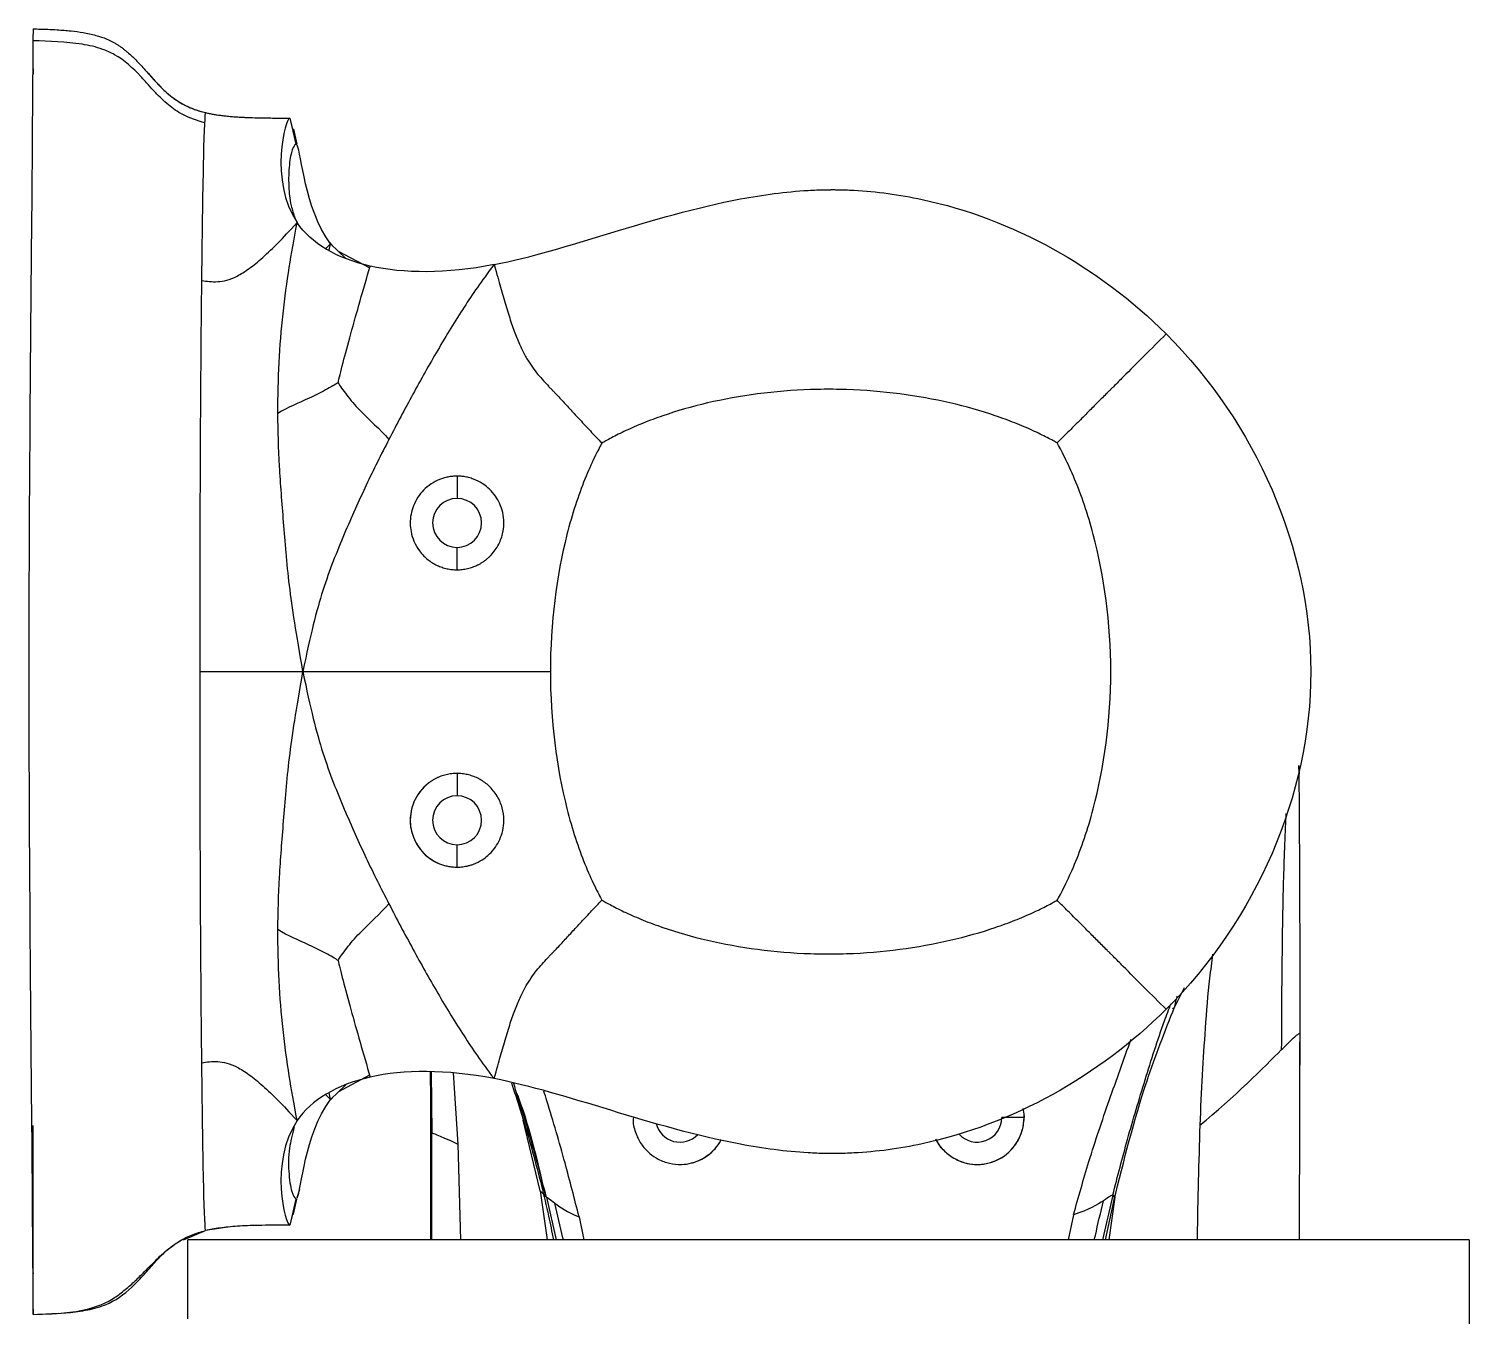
# Model space of a CAD drawing. Header units: millimetres. Extents: x 0 to 1189, y 0 to 841.
# Drawn here: x 796.01 to 844.47, y 382.72 to 426.02 of the extents above; entities that cross this region are included whole.
import ezdxf

# ---------------------------------------------------------------- set-up
doc = ezdxf.new("R2010")
doc.units = ezdxf.units.MM

msp = doc.modelspace()

# ---------------------------------------------------------------- linework, layer by layer
at = {"color": 7, "linetype": 'Continuous', "lineweight": 25}
for p, q in [((796.16, 425.098), (796.16, 425.618)), ((796.16, 425.118), (796.16, 425.618)), ((796.159, 425.004), (796.159, 425.044)), ((796.159, 424.499), (796.159, 424.778)), ((804.796, 423.018), (804.995, 422.144)), ((804.913, 422.644), (805.027, 422.144)), ((805.025, 422.155), (805.027, 422.145)), ((805.132, 421.752), (805.116, 421.803)), ((806, 418.633), (806.16, 418.792)), ((806.224, 418.731), (806.113, 418.852)), ((806.118, 418.572), (806.16, 418.792)), ((806.675, 418.295), (806.16, 418.792)), ((807.475, 417.976), (806.429, 418.533)), ((810.418, 410.977), (810.418, 410.227)), ((810.418, 407.827), (810.418, 408.577)), ((810.418, 400.977), (810.418, 400.227)), ((838.751, 400.97), (838.742, 401.248)), ((838.742, 401.248), (838.749, 400.969)), ((810.418, 397.827), (810.418, 398.577)), ((834.542, 393.089), (834.889, 393.774)), ((838.777, 392.237), (838.777, 391.162)), ((807.475, 390.828), (806.429, 390.271)), ((806, 390.171), (806.16, 390.012)), ((806.16, 390.012), (806.118, 390.233)), ((806.675, 390.509), (806.16, 390.012)), ((806.224, 390.073), (806.127, 389.968)), ((829.493, 389.402), (828.743, 389.402)), ((829.485, 389.552), (829.493, 389.402)), ((809.532, 385.292), (809.533, 388.922)), ((809.532, 385.292), (809.533, 388.922)), ((805.034, 386.707), (805.123, 387.009)), ((804.995, 386.66), (804.796, 385.786)), ((804.913, 386.16), (805.027, 386.66)), ((805.016, 386.646), (805.02, 386.66)), ((805.024, 386.648), (805.027, 386.66)), ((832.231, 385.292), (832.526, 386.642)), ((804.881, 386.16), (804.796, 385.786)), ((804.881, 386.16), (804.89, 386.16)), ((801.21, 385.291), (801.957, 385.603)), ((801.364, 382.63), (801.364, 385.292)), ((801.364, 382.63), (801.364, 385.292)), ((844.471, 385.292), (801.364, 385.292)), ((801.364, 382.63), (801.364, 385.292)), ((802.623, 385.711), (801.958, 385.603)), ((844.471, 385.292), (844.471, 372.969)), ((844.471, 385.292), (844.471, 372.969)), ((844.471, 385.292), (844.471, 372.969)), ((796.159, 384.187), (796.159, 384.149)), ((796.16, 383.187), (796.159, 383.515)), ((796.154, 382.784), (796.157, 383.187)), ((796.154, 382.784), (796.995, 382.83))]:
    msp.add_line(p, q, dxfattribs=at)
at = {"color": 8, "linetype": 'Continuous', "lineweight": 25}
for p, q in [((838.751, 400.97), (838.75, 400.97)), ((809.548, 390.935), (809.573, 388.879)), ((810.285, 390.906), (810.444, 388.51)), ((813.218, 386.941), (812.644, 389.32)), ((810.444, 388.51), (810.538, 385.292)), ((813.218, 386.941), (813.452, 385.292)), ((813.218, 386.941), (813.389, 386.756)), ((813.425, 386.723), (813.756, 385.292)), ((832.481, 386.798), (832.132, 385.292)), ((832.551, 386.731), (832.35, 385.292)), ((814.524, 386.063), (814.682, 385.292)), ((831.158, 386.133), (830.978, 385.292))]:
    msp.add_line(p, q, dxfattribs=at)
at = {"color": 7, "linetype": 'Continuous', "lineweight": 25, "flags": 128}
for points in [[(804.891, 422.644), (804.899, 422.644), (804.913, 422.644)], [(804.995, 422.144), (805.013, 422.144), (805.027, 422.144)], [(826.77, 388.323), (826.711, 388.39), (826.521, 388.674)], [(826.77, 388.323), (826.711, 388.39), (826.521, 388.674)], [(804.995, 386.66), (805.013, 386.66), (805.027, 386.66)], [(804.891, 386.16), (804.899, 386.16), (804.913, 386.16)], [(796.159, 383.509), (796.16, 383.625), (796.16, 383.687)]]:
    msp.add_lwpolyline(points, dxfattribs=at)
at = {"color": 7, "linetype": 'Continuous', "lineweight": 25}
for centre, radius, start, end in [((810.418, 409.402), 0.825, 90, 270), ((810.418, 409.402), 0.825, 270, 90), ((810.418, 399.402), 1.575, 127.3651, 247.2719), ((810.418, 399.402), 0.825, 90, 270), ((810.418, 399.402), 0.825, 270, 90), ((817.918, 389.402), 0.825, 193.7974, 316.2572), ((827.918, 389.402), 1.575, 242.429, 0), ((827.918, 389.402), 0.825, 221.1962, 0), ((817.918, 389.402), 1.575, 292.7782, 331.5106)]:
    msp.add_arc(centre, radius, start, end, dxfattribs=at)
for points in [[(796.154, 426.02), (796.148, 426.02), (796.123, 421.066), (795.954, 404.402), (796.123, 387.738), (796.148, 382.784), (796.154, 382.784)], [(801.958, 423.201), (802.709, 423.022), (803.752, 423.02), (804.796, 423.018)], [(804.796, 423.018), (804.643, 423.056), (804.086, 420.902), (805.038, 419.503)], [(804.796, 423.018), (804.825, 422.893), (804.853, 422.769), (804.881, 422.644)], [(804.905, 422.644), (804.901, 422.644), (804.893, 422.644), (804.881, 422.644)], [(806.16, 418.792), (805.263, 420.005), (805.194, 421.832), (805.036, 422.109)], [(804.39, 413.08), (804.388, 413.66), (804.42, 414.815), (804.549, 416.433), (804.769, 418.051), (804.921, 418.894), (805.038, 419.503)], [(807.495, 418.041), (806.361, 418.298), (805.513, 418.807), (805.038, 419.503)], [(811.663, 418.089), (810.048, 417.778), (808.629, 417.783), (807.495, 418.041)], [(811.663, 418.089), (811.219, 417.505), (810.672, 416.706), (809.751, 415.207), (808.931, 413.745), (808.389, 412.72), (808.126, 412.211)], [(801.779, 404.402), (801.779, 406.818), (801.773, 411.651), (801.812, 415.814), (801.832, 417.56)], [(834.274, 415.757), (837.287, 412.744), (840.998, 404.402), (837.287, 396.06), (834.274, 393.047)], [(805.233, 404.402), (805.008, 405.69), (804.741, 407.372), (804.58, 409.462), (804.431, 411.332), (804.391, 412.499), (804.39, 413.08)], [(808.126, 412.211), (807.863, 411.701), (807.353, 410.688), (806.627, 409.062), (805.876, 407.21), (805.485, 405.656), (805.233, 404.402)], [(801.832, 391.244), (801.812, 392.99), (801.773, 397.153), (801.779, 401.986), (801.779, 404.402)], [(804.39, 395.724), (804.391, 396.305), (804.431, 397.472), (804.58, 399.342), (804.741, 401.432), (805.008, 403.114), (805.233, 404.402)], [(805.233, 404.402), (805.485, 403.148), (805.876, 401.594), (806.627, 399.742), (807.353, 398.116), (807.863, 397.103), (808.126, 396.593)], [(808.126, 396.593), (808.389, 396.084), (808.931, 395.059), (809.751, 393.597), (810.672, 392.099), (811.219, 391.299), (811.663, 390.715)], [(805.038, 389.301), (804.921, 389.91), (804.769, 390.753), (804.549, 392.371), (804.42, 393.989), (804.388, 395.144), (804.39, 395.724)], [(835.409, 389.151), (836.538, 390.051), (837.599, 391.137), (838.15, 391.682)], [(801.957, 385.603), (801.946, 385.601), (801.89, 386.675), (801.851, 389.498), (801.832, 391.244)], [(807.495, 390.763), (806.361, 390.506), (805.513, 389.997), (805.038, 389.301)], [(811.663, 390.715), (810.048, 391.026), (808.629, 391.021), (807.495, 390.763)], [(805.036, 386.695), (805.194, 386.971), (805.263, 388.799), (806.16, 390.012)], [(805.038, 389.301), (804.086, 387.902), (804.643, 385.748), (804.796, 385.786)], [(809.533, 388.922), (809.537, 388.883), (809.546, 388.882), (809.573, 388.879)], [(809.573, 388.879), (809.613, 388.874), (809.694, 388.865), (810.444, 388.51)], [(813.425, 386.723), (813.467, 386.727), (813.544, 386.656), (813.707, 386.531)], [(832.481, 386.798), (832.436, 386.802), (832.355, 386.731), (832.163, 386.605)], [(813.707, 386.531), (813.869, 386.406), (814.117, 386.227), (814.524, 386.063)], [(832.163, 386.605), (831.971, 386.48), (831.669, 386.299), (831.158, 386.133)], [(796.154, 382.784), (796.573, 382.797), (796.992, 382.809), (797.41, 382.852)], [(796.157, 383.187), (796.157, 383.186), (796.157, 383.187), (796.157, 383.187)]]:
    msp.add_open_spline(points, degree=3, dxfattribs=at)
for points, knots in [([(796.154, 426.02), (796.319, 426.014), (796.59, 426.006), (797.016, 425.987), (797.412, 425.955), (797.846, 425.898), (798.249, 425.812), (798.54, 425.717), (798.683, 425.652), (798.709, 425.64)], [0, 0, 0, 0, 0.19049, 0.312956, 0.492121, 0.648398, 0.818453, 0.967116, 1, 1, 1, 1]), ([(801.933, 422.853), (801.678, 422.932), (801.234, 423.07), (800.691, 423.457), (800.324, 423.815), (800.026, 424.145), (799.608, 424.609), (799.118, 425.063), (798.415, 425.379), (797.494, 425.582), (796.702, 425.602), (796.148, 425.616)], [0, 0, 0, 0, 0.119045, 0.207004, 0.297285, 0.350359, 0.407935, 0.579982, 0.645244, 0.752514, 1, 1, 1, 1]), ([(798.709, 425.64), (798.74, 425.625), (798.801, 425.596), (798.891, 425.546), (798.98, 425.493), (799.07, 425.434), (799.158, 425.371), (799.246, 425.303), (799.401, 425.176), (799.633, 424.955), (799.892, 424.673), (800.117, 424.418), (800.241, 424.283), (800.296, 424.223)], [0, 0, 0, 0, 0.04713, 0.095035, 0.143795, 0.193488, 0.244188, 0.295963, 0.348877, 0.524908, 0.743197, 0.884973, 1, 1, 1, 1]), ([(796.16, 424.674), (796.16, 424.678), (796.159, 424.687), (796.159, 424.57), (796.159, 424.499)], [0, 0, 0, 0, 0.392781, 1, 1, 1, 1]), ([(799.832, 424.733), (799.87, 424.692), (800.027, 424.524), (800.18, 424.353), (800.296, 424.223)], [0, 0, 0, 0, 0.2419268, 1, 1, 1, 1]), ([(800.295, 424.221), (800.338, 424.176), (800.422, 424.087), (800.552, 423.96), (800.684, 423.842), (800.82, 423.732), (800.96, 423.63), (801.107, 423.537), (801.26, 423.452), (801.421, 423.376), (801.591, 423.308), (801.77, 423.249), (801.894, 423.217), (801.958, 423.201)], [0, 0, 0, 0, 0.09407, 0.18545, 0.274745, 0.362607, 0.449735, 0.536872, 0.624794, 0.714291, 0.806152, 0.901144, 1, 1, 1, 1]), ([(800.296, 424.223), (800.335, 424.182), (800.401, 424.11), (800.54, 423.97), (800.715, 423.814), (800.939, 423.642), (801.151, 423.509), (801.353, 423.406), (801.545, 423.325), (801.747, 423.255), (801.887, 423.219), (801.958, 423.201)], [0, 0, 0, 0, 0.084969, 0.147931, 0.29796, 0.439666, 0.574096, 0.676793, 0.781663, 0.889235, 1, 1, 1, 1]), ([(801.832, 417.56), (801.851, 419.311), (801.871, 420.724), (801.919, 422.673), (801.947, 423.208), (801.958, 423.201)], [0, 0, 0, 0, 0.5, 0.5, 1, 1, 1, 1]), ([(801.958, 423.201), (801.998, 423.192), (802.082, 423.172), (802.213, 423.148), (802.353, 423.126), (802.501, 423.105), (802.658, 423.087), (802.824, 423.072), (802.999, 423.058), (803.182, 423.047), (803.418, 423.036), (803.719, 423.026), (804.055, 423.021), (804.42, 423.019), (804.657, 423.018), (804.796, 423.018)], [0, 0, 0, 0, 0.043874, 0.090593, 0.140196, 0.192716, 0.248178, 0.306606, 0.36802, 0.432436, 0.499869, 0.616314, 0.749944, 0.853622, 1, 1, 1, 1]), ([(804.995, 422.144), (804.955, 422.105), (804.876, 422.027), (804.762, 421.485), (804.741, 420.811), (804.791, 420.179), (804.918, 419.792), (804.965, 419.65)], [0, 0, 0, 0, 0.248479, 0.49351, 0.728367, 0.900379, 1, 1, 1, 1]), ([(811.663, 418.089), (814.086, 418.555), (817.666, 420.026), (821.659, 420.568), (822.665, 420.607), (822.916, 420.61), (822.979, 420.61), (822.994, 420.61), (823, 420.611), (823.005, 420.611), (823.021, 420.611), (823.084, 420.611), (823.336, 420.609), (824.344, 420.577), (828.377, 420.028), (832.015, 418.017), (834.274, 415.757)], [0, 0, 0, 0, 0.25, 0.3125, 0.328125, 0.332031, 0.333008, 0.333252, 0.333252, 0.333496, 0.333984, 0.335938, 0.34375, 0.375, 0.5, 1, 1, 1, 1]), ([(801.832, 417.56), (801.994, 417.529), (802.348, 417.481), (802.873, 417.598), (803.417, 417.944), (803.864, 418.305), (804.411, 418.831), (804.757, 419.195), (805.038, 419.503)], [0, 0, 0, 0, 0.25, 0.5, 0.625, 0.75, 0.875, 1, 1, 1, 1]), ([(806.415, 414.112), (806.447, 414.251), (806.571, 414.758), (806.923, 416.067), (807.266, 417.251), (807.495, 418.041)], [0, 0, 0, 0, 0.25, 0.5, 1, 1, 1, 1]), ([(811.663, 418.089), (811.758, 417.764), (811.822, 417.535), (811.91, 417.224), (811.937, 417.124), (811.995, 416.923), (812.054, 416.721), (812.114, 416.526), (812.174, 416.339), (812.203, 416.249), (812.291, 415.991), (812.406, 415.678), (812.527, 415.399), (812.649, 415.144), (812.71, 415.028), (812.894, 414.714), (813.141, 414.379), (813.416, 414.084), (813.565, 413.929), (813.602, 413.891), (813.611, 413.882), (813.613, 413.879), (813.614, 413.879), (813.618, 413.875), (813.626, 413.866), (813.662, 413.828), (813.802, 413.681), (814.024, 413.444), (814.217, 413.234), (814.421, 413.013), (814.529, 412.896), (814.698, 412.713), (814.756, 412.651), (814.873, 412.526), (814.932, 412.463), (815.049, 412.339), (815.107, 412.278), (815.214, 412.167), (815.261, 412.118), (815.291, 412.086)], [0, 0, 0, 0, 0.0625, 0.0625, 0.09375, 0.09375, 0.125, 0.15625, 0.15625, 0.1875, 0.1875, 0.25, 0.3125, 0.3125, 0.375, 0.375, 0.5, 0.625, 0.65625, 0.664062, 0.666016, 0.666016, 0.666992, 0.666992, 0.667969, 0.671875, 0.6875, 0.75, 0.8125, 0.8125, 0.875, 0.875, 0.90625, 0.90625, 0.9375, 0.9375, 0.96875, 0.96875, 1, 1, 1, 1]), ([(834.274, 415.757), (833.78, 415.264), (833.163, 414.647), (832.579, 414.062), (832.438, 413.921), (832.403, 413.887), (832.394, 413.878), (832.392, 413.876), (832.391, 413.875), (832.39, 413.874), (832.388, 413.872), (832.38, 413.863), (832.345, 413.829), (832.207, 413.691), (831.977, 413.461), (831.765, 413.249), (831.541, 413.025), (831.423, 412.907), (831.238, 412.722), (831.176, 412.66), (831.05, 412.534), (830.986, 412.471), (830.862, 412.346), (830.8, 412.285), (830.688, 412.173), (830.639, 412.123), (830.608, 412.092)], [0, 0, 0, 0, 0.5, 0.625, 0.65625, 0.664063, 0.666016, 0.666504, 0.666504, 0.666992, 0.666992, 0.667969, 0.671875, 0.6875, 0.75, 0.8125, 0.8125, 0.875, 0.875, 0.90625, 0.90625, 0.9375, 0.9375, 0.96875, 0.96875, 1, 1, 1, 1]), ([(806.415, 414.112), (806.325, 414.059), (806.005, 413.876), (805.259, 413.496), (804.717, 413.293), (804.39, 413.08)], [0, 0, 0, 0, 0.25, 0.5, 1, 1, 1, 1]), ([(806.415, 414.112), (806.471, 414.024), (806.686, 413.712), (807.283, 413.01), (807.83, 412.556), (808.126, 412.211)], [0, 0, 0, 0, 0.25, 0.5, 1, 1, 1, 1]), ([(830.608, 412.092), (830.536, 412.133), (830.418, 412.198), (830.129, 412.347), (829.961, 412.429), (829.596, 412.596), (829.397, 412.681), (828.975, 412.848), (828.752, 412.93), (828.05, 413.168), (827.54, 413.315), (826.463, 413.562), (825.328, 413.766), (823.979, 413.879), (823.185, 413.896), (822.986, 413.897), (822.936, 413.897), (822.925, 413.897), (822.921, 413.897), (822.92, 413.897), (822.915, 413.897), (822.903, 413.897), (822.854, 413.897), (822.655, 413.896), (821.861, 413.879), (820.513, 413.765), (819.382, 413.56), (818.31, 413.312), (817.804, 413.165), (817.11, 412.926), (816.89, 412.844), (816.474, 412.676), (816.279, 412.591), (815.921, 412.424), (815.756, 412.342), (815.475, 412.193), (815.36, 412.127), (815.291, 412.086)], [0, 0, 0, 0, 0.0625, 0.0625, 0.125, 0.125, 0.1875, 0.1875, 0.25, 0.25, 0.375, 0.375, 0.5, 0.625, 0.65625, 0.664063, 0.666016, 0.666504, 0.666504, 0.666748, 0.666748, 0.666992, 0.667969, 0.671875, 0.6875, 0.75, 0.8125, 0.8125, 0.875, 0.875, 0.90625, 0.90625, 0.9375, 0.9375, 0.96875, 0.96875, 1, 1, 1, 1]), ([(815.291, 412.086), (815.237, 411.991), (815.047, 411.634), (814.606, 410.65), (813.87, 408.437), (813.558, 406.016), (813.558, 404.402)], [0, 0, 0, 0, 0.125, 0.25, 0.5, 1, 1, 1, 1]), ([(830.608, 396.712), (830.662, 396.807), (830.857, 397.165), (831.311, 398.15), (832.079, 400.365), (832.638, 404.402), (832.079, 408.44), (831.311, 410.654), (830.857, 411.639), (830.662, 411.997), (830.608, 412.092)], [0, 0, 0, 0, 0.0625, 0.125, 0.25, 0.5, 0.75, 0.875, 0.9375, 1, 1, 1, 1]), ([(810.418, 410.977), (810.391, 410.977), (810.339, 410.976), (810.261, 410.97), (810.184, 410.96), (810.109, 410.947), (810.036, 410.931), (809.964, 410.911), (809.894, 410.888), (809.751, 410.834), (809.538, 410.722), (809.288, 410.515), (809.086, 410.263), (808.945, 409.987), (808.858, 409.686), (808.833, 409.393), (808.865, 409.084), (808.96, 408.772), (809.116, 408.497), (809.287, 408.299), (809.438, 408.164), (809.588, 408.059), (809.747, 407.973), (809.912, 407.907), (810.08, 407.861), (810.248, 407.832), (810.362, 407.829), (810.418, 407.827)], [0, 0, 0, 0, 0.017044, 0.033694, 0.049958, 0.065846, 0.081368, 0.096536, 0.11136, 0.125855, 0.188738, 0.251627, 0.311131, 0.374629, 0.432071, 0.497717, 0.552733, 0.624223, 0.700115, 0.748995, 0.787496, 0.825092, 0.861797, 0.897625, 0.93259, 0.96671, 1, 1, 1, 1]), ([(810.418, 407.827), (810.447, 407.827), (810.505, 407.828), (810.593, 407.836), (810.681, 407.848), (810.769, 407.866), (810.856, 407.888), (810.943, 407.916), (811.028, 407.949), (811.112, 407.987), (811.194, 408.031), (811.274, 408.079), (811.352, 408.133), (811.426, 408.191), (811.498, 408.255), (811.647, 408.403), (811.835, 408.67), (811.978, 409.078), (812.006, 409.475), (811.946, 409.824), (811.831, 410.119), (811.667, 410.376), (811.474, 410.581), (811.243, 410.754), (811.022, 410.864), (810.814, 410.929), (810.664, 410.96), (810.534, 410.975), (810.454, 410.976), (810.418, 410.977)], [0, 0, 0, 0, 0.017324, 0.034722, 0.052198, 0.069755, 0.087397, 0.105127, 0.122947, 0.140862, 0.158874, 0.176986, 0.195202, 0.213524, 0.231955, 0.250499, 0.33543, 0.417646, 0.497349, 0.563216, 0.622564, 0.683144, 0.747857, 0.799785, 0.873821, 0.91316, 0.947299, 0.976242, 1, 1, 1, 1]), ([(801.779, 404.402), (802.067, 404.402), (802.544, 404.402), (803.446, 404.402), (804.213, 404.402), (804.764, 404.402), (805.233, 404.402)], [0, 0, 0, 0, 0.5, 0.75, 0.875, 1, 1, 1, 1]), ([(805.233, 404.402), (805.717, 404.402), (806.329, 404.402), (807.297, 404.402), (808.611, 404.402), (810.695, 404.402), (811.477, 404.402), (813.558, 404.402)], [0, 0, 0, 0, 0.0625, 0.125, 0.25, 0.5, 1, 1, 1, 1]), ([(813.558, 404.402), (813.558, 402.788), (813.87, 400.367), (814.606, 398.154), (815.047, 397.17), (815.237, 396.813), (815.291, 396.718)], [0, 0, 0, 0, 0.5, 0.75, 0.875, 1, 1, 1, 1]), ([(810.418, 400.977), (810.388, 400.977), (810.327, 400.976), (810.237, 400.967), (810.146, 400.954), (810.055, 400.936), (809.965, 400.912), (809.875, 400.882), (809.787, 400.846), (809.7, 400.805), (809.615, 400.758), (809.532, 400.706), (809.452, 400.647), (809.375, 400.584), (809.269, 400.484), (809.116, 400.307), (808.96, 400.032), (808.865, 399.72), (808.833, 399.411), (808.858, 399.118), (808.944, 398.817), (809.086, 398.541), (809.288, 398.289), (809.538, 398.082), (809.773, 397.958), (809.966, 397.891), (810.111, 397.855), (810.263, 397.831), (810.365, 397.829), (810.418, 397.827)], [0, 0, 0, 0, 0.0178266, 0.0358916, 0.0541979, 0.0727481, 0.091545, 0.110591, 0.1298885, 0.14944, 0.1692476, 0.1893134, 0.2096397, 0.2302283, 0.2510812, 0.2999491, 0.3758476, 0.4473168, 0.5023476, 0.5679672, 0.6254307, 0.6889028, 0.7484265, 0.8112903, 0.8741927, 0.9034901, 0.9341643, 0.9663076, 1, 1, 1, 1]), ([(810.418, 397.827), (810.441, 397.827), (810.491, 397.828), (810.571, 397.834), (810.66, 397.845), (810.757, 397.863), (810.863, 397.89), (811.039, 397.949), (811.243, 398.051), (811.474, 398.223), (811.667, 398.428), (811.831, 398.685), (811.946, 398.98), (812.006, 399.329), (811.978, 399.726), (811.835, 400.134), (811.628, 400.427), (811.429, 400.615), (811.276, 400.727), (811.114, 400.819), (810.944, 400.89), (810.77, 400.94), (810.594, 400.971), (810.476, 400.975), (810.418, 400.977)], [0, 0, 0, 0, 0.015267, 0.032836, 0.052712, 0.074899, 0.099398, 0.12621, 0.200222, 0.252186, 0.31686, 0.37749, 0.436797, 0.502717, 0.582376, 0.664599, 0.749588, 0.786539, 0.823057, 0.859165, 0.894888, 0.930251, 0.965279, 1, 1, 1, 1]), ([(838.779, 392.237), (838.78, 393.817), (838.783, 396.728), (838.761, 399.64), (838.751, 400.97)], [0, 0, 0, 0, 0.542959, 1, 1, 1, 1]), ([(806.415, 394.692), (806.471, 394.78), (806.686, 395.092), (807.283, 395.794), (807.83, 396.248), (808.126, 396.593)], [0, 0, 0, 0, 0.25, 0.5, 1, 1, 1, 1]), ([(811.663, 390.715), (811.758, 391.04), (811.822, 391.269), (811.91, 391.58), (811.937, 391.68), (811.995, 391.881), (812.054, 392.083), (812.114, 392.278), (812.174, 392.466), (812.203, 392.555), (812.291, 392.813), (812.406, 393.126), (812.527, 393.405), (812.649, 393.66), (812.71, 393.776), (812.894, 394.09), (813.141, 394.425), (813.416, 394.72), (813.565, 394.875), (813.602, 394.913), (813.611, 394.922), (813.613, 394.925), (813.614, 394.926), (813.618, 394.929), (813.626, 394.938), (813.662, 394.976), (813.802, 395.123), (814.024, 395.36), (814.217, 395.57), (814.421, 395.791), (814.529, 395.908), (814.698, 396.091), (814.756, 396.153), (814.873, 396.278), (814.932, 396.341), (815.049, 396.465), (815.107, 396.526), (815.214, 396.638), (815.261, 396.687), (815.291, 396.718)], [0, 0, 0, 0, 0.0625, 0.0625, 0.09375, 0.09375, 0.125, 0.15625, 0.15625, 0.1875, 0.1875, 0.25, 0.3125, 0.3125, 0.375, 0.375, 0.5, 0.625, 0.65625, 0.664062, 0.666016, 0.666016, 0.666992, 0.666992, 0.667969, 0.671875, 0.6875, 0.75, 0.8125, 0.8125, 0.875, 0.875, 0.90625, 0.90625, 0.9375, 0.9375, 0.96875, 0.96875, 1, 1, 1, 1]), ([(815.291, 396.718), (815.36, 396.677), (815.475, 396.612), (815.756, 396.462), (815.921, 396.38), (816.279, 396.213), (816.474, 396.128), (816.89, 395.96), (817.11, 395.878), (817.804, 395.639), (818.31, 395.492), (819.382, 395.244), (820.513, 395.04), (821.861, 394.925), (822.655, 394.908), (822.854, 394.907), (822.903, 394.907), (822.915, 394.907), (822.92, 394.907), (822.923, 394.907), (822.936, 394.907), (822.986, 394.907), (823.185, 394.908), (823.979, 394.925), (825.328, 395.038), (826.463, 395.242), (827.54, 395.489), (828.05, 395.636), (828.752, 395.874), (828.975, 395.956), (829.397, 396.123), (829.596, 396.208), (829.961, 396.375), (830.129, 396.457), (830.418, 396.606), (830.536, 396.671), (830.608, 396.712)], [0, 0, 0, 0, 0.03125, 0.03125, 0.0625, 0.0625, 0.09375, 0.09375, 0.125, 0.125, 0.1875, 0.1875, 0.25, 0.3125, 0.328125, 0.332031, 0.333008, 0.333252, 0.333252, 0.333496, 0.333984, 0.335937, 0.34375, 0.375, 0.5, 0.625, 0.625, 0.75, 0.75, 0.8125, 0.8125, 0.875, 0.875, 0.9375, 0.9375, 1, 1, 1, 1]), ([(834.274, 393.047), (833.78, 393.54), (833.163, 394.158), (832.579, 394.742), (832.438, 394.883), (832.403, 394.918), (832.394, 394.926), (832.392, 394.928), (832.391, 394.929), (832.39, 394.93), (832.388, 394.932), (832.38, 394.941), (832.345, 394.975), (832.207, 395.113), (831.977, 395.343), (831.765, 395.555), (831.541, 395.779), (831.423, 395.897), (831.238, 396.082), (831.176, 396.144), (831.05, 396.27), (830.986, 396.333), (830.862, 396.458), (830.8, 396.519), (830.688, 396.631), (830.639, 396.681), (830.608, 396.712)], [0, 0, 0, 0, 0.5, 0.625, 0.65625, 0.664063, 0.666016, 0.666504, 0.666504, 0.666992, 0.666992, 0.667969, 0.671875, 0.6875, 0.75, 0.8125, 0.8125, 0.875, 0.875, 0.90625, 0.90625, 0.9375, 0.9375, 0.96875, 0.96875, 1, 1, 1, 1]), ([(806.415, 394.692), (806.325, 394.745), (806.005, 394.928), (805.259, 395.308), (804.717, 395.511), (804.39, 395.724)], [0, 0, 0, 0, 0.25, 0.5, 1, 1, 1, 1]), ([(806.415, 394.692), (806.447, 394.553), (806.571, 394.046), (806.923, 392.737), (807.266, 391.553), (807.495, 390.763)], [0, 0, 0, 0, 0.25, 0.5, 1, 1, 1, 1]), ([(834.274, 393.047), (832.015, 390.787), (828.377, 388.776), (824.344, 388.227), (823.336, 388.195), (823.084, 388.193), (823.021, 388.193), (823.006, 388.194), (823.002, 388.194), (823, 388.194), (822.994, 388.194), (822.979, 388.194), (822.916, 388.194), (822.665, 388.197), (821.659, 388.236), (817.666, 388.778), (814.086, 390.249), (811.663, 390.715)], [0, 0, 0, 0, 0.5, 0.625, 0.65625, 0.664062, 0.666016, 0.666504, 0.666504, 0.666748, 0.666748, 0.666992, 0.667969, 0.671875, 0.6875, 0.75, 1, 1, 1, 1]), ([(832.481, 386.798), (832.642, 387.424), (832.976, 388.724), (833.565, 390.674), (834.048, 392.201), (834.366, 393.047), (834.44, 393.244)], [0, 0, 0, 0, 0.287453, 0.597229, 0.90649, 1, 1, 1, 1]), ([(832.517, 386.605), (832.854, 387.962), (833.404, 390.176), (834.234, 392.297), (834.555, 393.119)], [0, 0, 0, 0, 0.612773, 1, 1, 1, 1]), ([(834.487, 393.079), (834.492, 393.077), (834.519, 393.065), (834.536, 393.07), (834.571, 393.161), (834.605, 393.31), (834.638, 393.446), (834.649, 393.49)], [0, 0, 0, 0, 0.040783, 0.204117, 0.438722, 0.817606, 1, 1, 1, 1]), ([(838.768, 385.292), (838.767, 385.33), (838.767, 385.522), (838.766, 385.977), (838.766, 386.822), (838.768, 387.992), (838.773, 389.386), (838.777, 390.826), (838.778, 391.756), (838.779, 392.236)], [0, 0, 0, 0, 0.017858, 0.090224, 0.164354, 0.330737, 0.529229, 0.756305, 1, 1, 1, 1]), ([(801.832, 391.244), (801.994, 391.275), (802.348, 391.323), (802.873, 391.206), (803.417, 390.86), (803.864, 390.499), (804.411, 389.973), (804.757, 389.609), (805.038, 389.301)], [0, 0, 0, 0, 0.25, 0.5, 0.625, 0.75, 0.875, 1, 1, 1, 1]), ([(809.533, 388.922), (809.535, 389.322), (809.536, 389.994), (809.529, 390.666), (809.526, 390.936)], [0, 0, 0, 0, 0.596885, 1, 1, 1, 1]), ([(812.245, 390.57), (812.343, 390.28), (812.602, 389.512), (812.933, 388.36), (813.253, 387.157), (813.483, 386.171), (813.607, 385.559), (813.661, 385.292)], [0, 0, 0, 0, 0.167747, 0.444628, 0.657087, 0.850521, 1, 1, 1, 1]), ([(813.425, 386.723), (813.238, 387.436), (812.902, 388.72), (812.502, 389.986), (812.323, 390.55)], [0, 0, 0, 0, 0.554307, 1, 1, 1, 1]), ([(827.081, 388.067), (827.219, 387.996), (827.453, 387.876), (827.85, 387.815), (828.224, 387.84), (828.605, 387.967), (828.939, 388.181), (829.2, 388.463), (829.393, 388.805), (829.501, 389.223), (829.51, 389.547), (829.462, 389.711), (829.462, 389.712)], [0, 0, 0, 0, 0.125918, 0.214466, 0.325714, 0.431139, 0.540044, 0.64752, 0.743468, 0.859371, 0.999639, 1, 1, 1, 1]), ([(796.158, 383.567), (796.158, 383.674), (796.159, 384.04), (796.16, 385.209), (796.16, 386.933), (796.16, 388.421), (796.16, 389.143)], [0, 0, 0, 0, 0.121733, 0.419247, 0.718333, 1, 1, 1, 1]), ([(816.352, 389.402), (816.349, 389.373), (816.33, 389.187), (816.422, 388.859), (816.619, 388.478), (816.885, 388.194), (817.201, 387.983), (817.565, 387.849), (817.952, 387.813), (818.234, 387.852), (818.374, 387.895), (818.406, 387.905)], [0, 0, 0, 0, 0.029748, 0.18842, 0.332624, 0.462334, 0.577529, 0.714484, 0.851244, 0.966083, 1, 1, 1, 1]), ([(804.942, 389.09), (804.879, 388.845), (804.734, 388.283), (804.747, 387.513), (804.85, 386.821), (804.946, 386.714), (804.995, 386.66)], [0, 0, 0, 0, 0.179397, 0.412195, 0.702907, 1, 1, 1, 1]), ([(809.554, 388.883), (809.555, 387.732), (809.556, 386.534), (809.561, 385.338), (809.561, 385.292)], [0, 0, 0, 0, 0.96102, 1, 1, 1, 1]), ([(818.406, 387.905), (818.522, 387.951), (818.781, 388.055), (819.072, 388.318), (819.252, 388.535), (819.297, 388.649), (819.302, 388.661)], [0, 0, 0, 0, 0.308837, 0.694062, 0.966001, 1, 1, 1, 1]), ([(826.522, 388.683), (826.527, 388.669), (826.575, 388.545), (826.754, 388.326), (826.953, 388.148), (827.078, 388.07), (827.081, 388.067)], [0, 0, 0, 0, 0.054208, 0.472314, 0.985069, 1, 1, 1, 1]), ([(813.99, 385.292), (813.986, 385.313), (813.895, 385.727), (813.799, 386.139), (813.707, 386.531)], [0, 0, 0, 0, 0.050996, 1, 1, 1, 1]), ([(831.86, 385.292), (831.871, 385.341), (831.97, 385.779), (832.072, 386.216), (832.163, 386.605)], [0, 0, 0, 0, 0.1110621, 1, 1, 1, 1]), ([(804.796, 385.786), (804.6, 385.786), (804.245, 385.784), (803.77, 385.778), (803.378, 385.768), (803.041, 385.75), (802.73, 385.725), (802.447, 385.693), (802.192, 385.654), (802.033, 385.62), (801.958, 385.603)], [0, 0, 0, 0, 0.206789, 0.373494, 0.500138, 0.619329, 0.728791, 0.828626, 0.918968, 1, 1, 1, 1]), ([(796.992, 382.819), (797.253, 382.841), (797.738, 382.884), (798.475, 383.097), (798.836, 383.306), (799.025, 383.437), (799.208, 383.578), (799.388, 383.73), (799.562, 383.889), (799.8, 384.118), (800.045, 384.368), (800.293, 384.611), (800.733, 385.046), (801.087, 385.25), (801.275, 385.358)], [0, 0, 0, 0, 0.187091, 0.347123, 0.398508, 0.438914, 0.475058, 0.509374, 0.544541, 0.582895, 0.674885, 0.750269, 0.86773, 1, 1, 1, 1]), ([(800.295, 384.583), (800.521, 384.825), (800.762, 385.049), (801.182, 385.314), (801.331, 385.391), (801.637, 385.515), (801.795, 385.565), (801.958, 385.603)], [0, 0, 0, 0, 0.5, 0.5, 0.75, 0.75, 1, 1, 1, 1]), ([(798.709, 383.164), (799.038, 383.317), (799.315, 383.539), (799.696, 383.916), (799.817, 384.048), (800.055, 384.316), (800.173, 384.452), (800.295, 384.583)], [0, 0, 0, 0, 0.5, 0.5, 0.75, 0.75, 1, 1, 1, 1]), ([(797.41, 382.852), (797.633, 382.875), (797.855, 382.907), (798.29, 383.003), (798.503, 383.068), (798.709, 383.164)], [0, 0, 0, 0, 0.5, 0.5, 1, 1, 1, 1])]:
    msp.add_open_spline(points, degree=3, knots=knots, dxfattribs=at)
at = {"color": 8, "linetype": 'Continuous', "lineweight": 25}
for points, knots in [([(838.307, 399.629), (838.298, 399.476), (838.268, 398.948), (838.237, 398.037), (838.204, 396.887), (838.165, 394.767), (838.156, 393.028), (838.15, 391.682)], [0, 0, 0, 0, 0.057867, 0.199875, 0.343678, 0.491991, 1, 1, 1, 1]), ([(835.84, 394.9), (835.804, 394.632), (835.691, 393.804), (835.589, 392.45), (835.479, 390.801), (835.433, 389.716), (835.409, 389.151)], [0, 0, 0, 0, 0.1405523, 0.4348492, 0.7059908, 1, 1, 1, 1]), ([(838.15, 391.682), (838.275, 391.804), (838.554, 392.077), (838.677, 392.181), (838.743, 392.231), (838.762, 392.235), (838.774, 392.236), (838.779, 392.236), (838.778, 392.236), (838.778, 392.237)], [0, 0, 0, 0, 0.098092, 0.217923, 0.335702, 0.477766, 0.680684, 0.913871, 1, 1, 1, 1]), ([(831.158, 386.133), (831.326, 386.732), (831.689, 388.026), (832.358, 389.991), (832.849, 391.357), (833.096, 392.042)], [0, 0, 0, 0, 0.300497, 0.648894, 1, 1, 1, 1]), ([(812.428, 390.217), (812.446, 390.169), (812.873, 389.044), (813.139, 387.866), (813.394, 386.739)], [0, 0, 0, 0, 0.042976, 1, 1, 1, 1]), ([(814.524, 386.063), (814.37, 386.669), (814.037, 387.977), (813.622, 389.384), (813.373, 390.186), (813.339, 390.296)], [0, 0, 0, 0, 0.427319, 0.921803, 1, 1, 1, 1]), ([(835.409, 389.151), (835.371, 387.9), (835.332, 386.614), (835.32, 385.327), (835.319, 385.292)], [0, 0, 0, 0, 0.972593, 1, 1, 1, 1]), ([(832.525, 386.647), (832.526, 386.648), (832.539, 386.688), (832.526, 386.766), (832.497, 386.786), (832.481, 386.798)], [0, 0, 0, 0, 0.01955, 0.460085, 1, 1, 1, 1])]:
    msp.add_open_spline(points, degree=3, knots=knots, dxfattribs=at)

doc.saveas('drawing.dxf')
